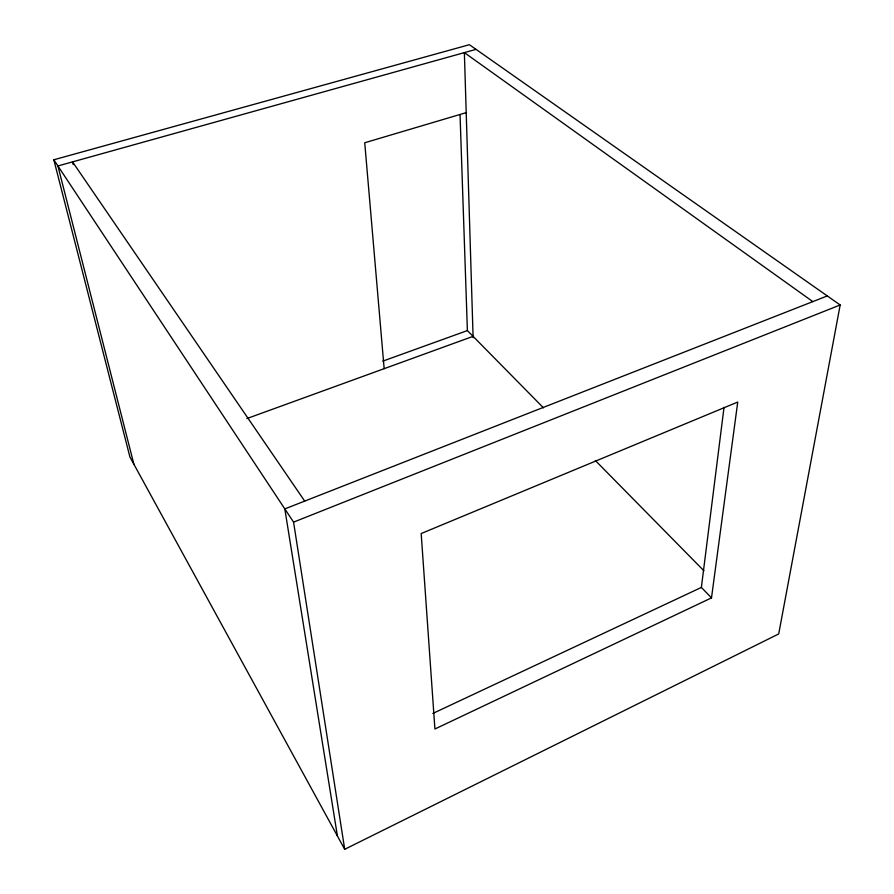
<?xml version="1.0" encoding="UTF-8"?>
<svg xmlns="http://www.w3.org/2000/svg" width="894" height="894" viewBox="0 0 894 894"><rect width="100%" height="100%" fill="white"/><g stroke="black" fill="none" stroke-linecap="round" stroke-linejoin="round"><path stroke-width="1.34" d="M711.501 597.874L737.74 402.054L421.175 533.539L434.92 729.012L711.501 597.874L701.377 587.425L724.028 407.329M840.17 304.977L778.708 633.935L344.704 849.3L129.921 457.002L53.83 159.78L469.384 44.7L840.17 304.977L293.567 522.13L344.704 849.3M432.841 713.446L701.377 587.425M827.285 295.936L284.817 508.909L337.407 835.979M246.845 418.582L473.082 336.356M382.777 361.142L467.394 330.579L543.496 407.876M466.21 112.644L364.73 142.761L384.152 368.674M476.033 49.371L57.92 165.96L133.865 464.198M812.836 301.613L464.366 52.623L473.116 337.675M595.337 460.511L703.891 570.763M304.698 501.098L72.548 161.881L73.219 164.585M53.83 159.78L293.567 522.13M460.041 114.633L467.394 330.579"/></g></svg>
